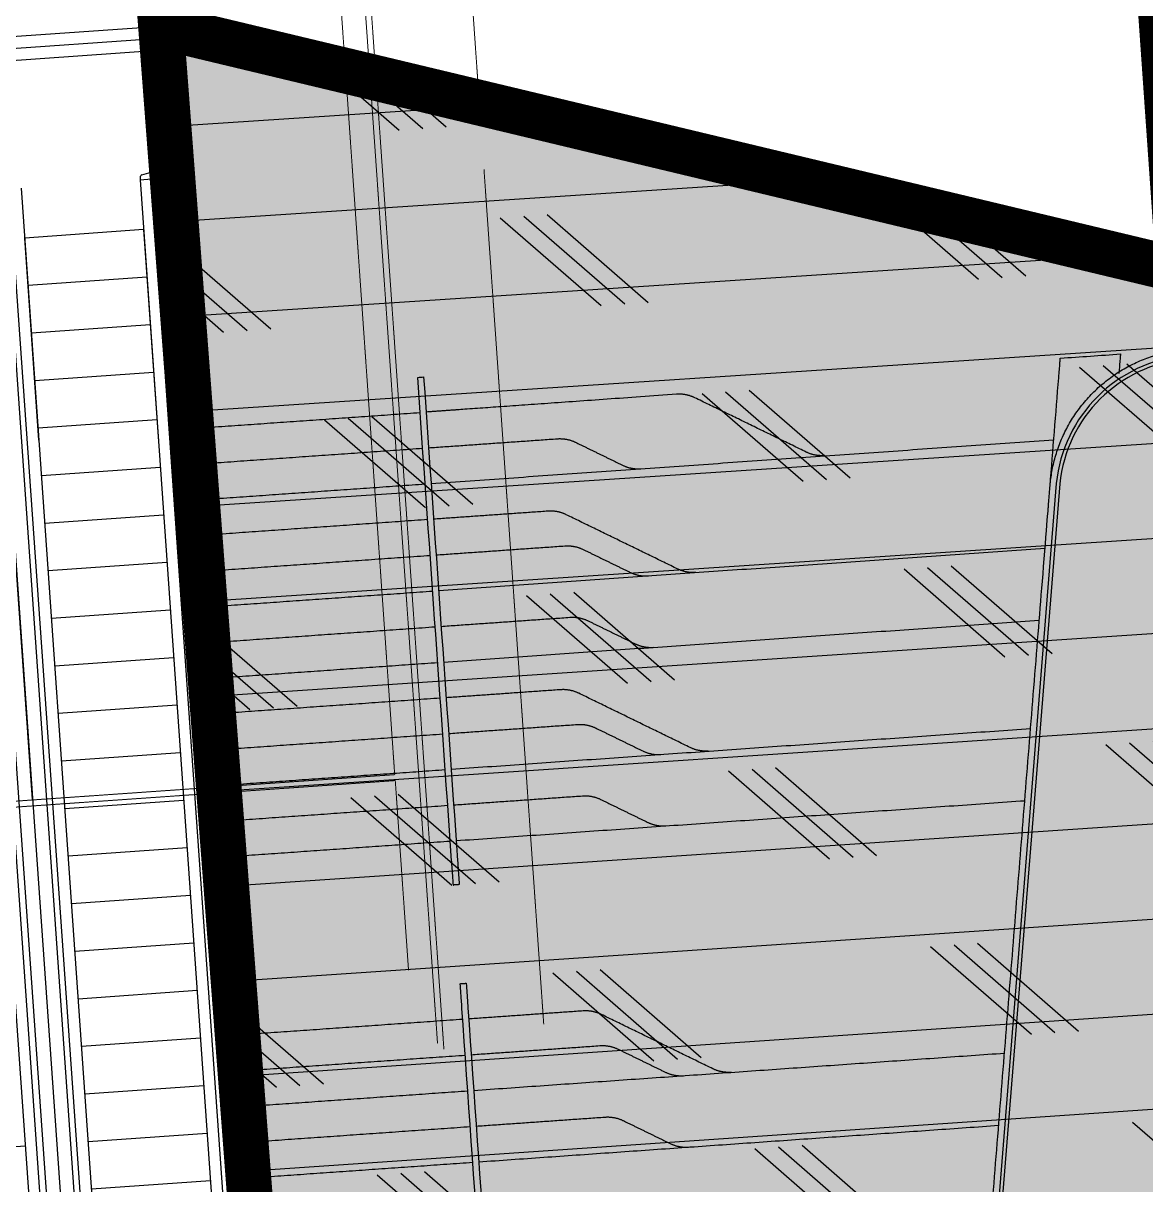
# Model space of a CAD drawing. Header units: millimetres. Extents: x 306 to 836129804, y -168137 to 818603917.
# Drawn here: x 834551610 to 834561028, y 818140931 to 818150676 of the extents above; entities that cross this region are included whole.
import ezdxf

# ---------------------------------------------------------------- set-up
doc = ezdxf.new("R2010")
doc.units = ezdxf.units.MM
doc.header["$LTSCALE"] = 3
for name, pattern in [('ACAD_ISO03W100', [30, 12, -18]), ('DASHED2', [0.375, 0.25, -0.125]), ('DIVIDE', [1.25, 0.5, -0.25, 0, -0.25, 0, -0.25])]:
    doc.linetypes.add(name, pattern=pattern)
for name, color, linetype in [('3A35X-MAGP-P-LD-00-0$0$A-GLASS', 251, 'Continuous'), ('3A35X-MAGP-P-LD-00-0$0$LWK-GA_HANDRAIL', 251, 'Continuous'), ('_ANCILIARY', 40, 'Continuous'), ('_ANCILIARY HATCH', 1, 'Continuous'), ('_DEV LINE', 96, 'DIVIDE')]:
    doc.layers.add(name, color=color, linetype=linetype)
for name, color, linetype, lineweight in [('A-FLOR', 251, 'Continuous', 13), ('A-FLOR-HRAL', 251, 'Continuous', 13), ('A-MASS', 251, 'Continuous', 13), ('ADS280__', 251, 'Continuous', 13), ('ADS280_BSteel', 251, 'Continuous', 13), ('Eva-New', 1, 'ACAD_ISO03W100', 18)]:
    doc.layers.add(name, color=color, linetype=linetype, lineweight=lineweight)

# ---------------------------------------------------------------- blocks, each defined once
blk = doc.blocks.new('A')
at = {"layer": 'A-FLOR', "linetype": 'DASHED2', "ltscale": 5}
blk.add_line((834551685.2751483, 818144159.2396728), (834551229.8367044, 818150674.4287941), dxfattribs=at)
at = {"layer": 'A-FLOR-HRAL', "linetype": 'DASHED2', "ltscale": 5}
for p, q in [((834553013.5415897, 818171761.906924), (834555085.8838134, 818142116.4044524)), ((834553063.4198711, 818171765.3936205), (834555139.2487912, 818142070.0128676))]:
    blk.add_line(p, q, dxfattribs=at)
at = {"layer": 'ADS280__', "linetype": 'DASHED2', "ltscale": 5}
for p, q in [((834552812.3504276, 818171755.0134816), (834554726.5467825, 818144371.8370347)), ((834554726.5467825, 818144371.8370347), (834548642.6999875, 818143946.551189)), ((834548646.186684, 818143896.6729075), (834554731.3370055, 818144322.0498753)), ((834554731.3370055, 818144322.0498753), (834554842.6323564, 818142729.9351354))]:
    blk.add_line(p, q, dxfattribs=at)
at = {"layer": 'ADS280_BSteel', "linetype": 'DASHED2', "ltscale": 5}
for p, q in [((834555437.7356917, 818149991.0399492), (834553910.435755, 818171839.5423489)), ((834555976.843794, 818142278.9302411), (834555475.7460961, 818149447.2892468))]:
    blk.add_line(p, q, dxfattribs=at)
blk = doc.blocks.new('escalator_new')
at = {"layer": '3A35X-MAGP-P-LD-00-0$0$A-GLASS', "ltscale": 0.5}
h = blk.add_hatch(dxfattribs=at)
h.set_pattern_fill('ANSI31', color=256, scale=500, angle=-90.00000000000001)
h.set_pattern_definition([(315, (102989.4328432104, 47003.94558708592), (44.19417382415923, 44.19417382415921), [])])
h.paths.add_polyline_path([(110039.9912348916, 41503.54516736494), (110039.9912348916, 41703.54516736494), (109959.9912353814, 41703.54516736494), (109959.9912348916, 41503.54516736494)])
h.paths.add_polyline_path([(110021.051336722, 41068.65066975311), (110039.9912338264, 41068.65066975311), (110039.9912348916, 41503.54516736494), (109959.9912348916, 41503.54516736494), (109959.9912338264, 41068.65066975311), (109969.7869175491, 41068.65066975311), (109985.0221846059, 41090.67523148034), (110004.5038883321, 41048.30523134659)])
for p, q in [((109959.9912353814, 41703.54516736494), (108429.9912353814, 41703.54516736494)), ((109959.9912353814, 41703.54516736494), (109959.9912009293, 27636.8253402986)), ((109859.9912353814, 41603.54516736494), (108529.9912353814, 41603.54516736494)), ((109959.9912353814, 41503.54516736494), (108429.9912353814, 41503.54516736494)), ((110039.9912348916, 41503.54516736494), (109959.9912353814, 41503.54516736494)), ((110039.9912238702, 37003.54516736494), (110039.9912348916, 41503.54516736494)), ((109969.7869175491, 41068.65066975311), (109877.504908463, 41068.65066975311)), ((109985.0221846059, 41090.67523148034), (109969.7869175491, 41068.65066975311)), ((110004.5038883321, 41048.30523134658), (109985.0221846059, 41090.67523148034)), ((110021.051336722, 41068.65066975311), (110004.5038883321, 41048.30523134658)), ((110113.333345808, 41068.65066975311), (110021.051336722, 41068.65066975311)), ((108262.4912353814, 28916.82534404586), (108262.4912353814, 40923.54517111221)), ((108313.4912353814, 40923.54517111221), (108313.4912353814, 28916.82534404587)), ((108546.4912315607, 40923.54517054155), (108546.4911727472, 28916.82534347521)), ((108597.4911727472, 28916.82534322539), (108597.4912315607, 40923.54517029173)), ((109792.4912353814, 28916.8253402986), (109792.4912353814, 40923.54516736494)), ((109843.4912353814, 40923.54516736494), (109792.4912353814, 40923.54516736494)), ((109843.4912353814, 40923.54516736494), (109843.4912353814, 28916.8253402986)), ((109697.5406354726, 40455.59158650862), (109694.9912353814, 40433.54516736494)), ((109713.3443294824, 40472.87690106856), (109792.4912452176, 40489.3018744762)), ((109941.6381412804, 40472.87690106856), (109843.4912229682, 40493.24485234432)), ((109957.4418352902, 40455.59158650862), (109959.9912353814, 40433.54516736494)), ((108164.9912353814, 40433.54517111221), (108164.9912353814, 29406.82534404586)), ((108429.9912291605, 40433.54517111221), (108429.9911751474, 29406.82534404587)), ((108429.9912353814, 40433.54517111221), (108429.9912353814, 29406.82534404586)), ((108694.9912291605, 40433.54516981414), (108694.9911751474, 29406.82534274779)), ((109694.9912353814, 40433.54516736494), (109694.9912353814, 29406.8253402986)), ((109694.9912353814, 40433.54516736494), (109792.4912353814, 40433.54516736494)), ((109959.9912353814, 40433.54516736494), (109843.4912353814, 40433.54516736494)), ((109959.9912353814, 40433.54516736494), (109959.9912353814, 29406.8253402986)), ((108694.9912353814, 38313.54516736494), (108694.9912353814, 40013.54516736494)), ((109694.9912353814, 40013.54516736494), (108694.9912353814, 40013.54516736494)), ((109694.9912353814, 40013.54516736494), (109694.9912353814, 38113.54516736494)), ((109694.9912353814, 39613.54516736494), (108694.9912353814, 39613.54516736494)), ((109694.9912353814, 39213.54516736494), (108694.9912353814, 39213.54516736494)), ((109694.9912353814, 38813.54516736494), (108694.9912353814, 38813.54516736494)), ((109694.9912353814, 38413.54516736494), (108694.9912353814, 38413.54516736494)), ((109694.9912353814, 38013.54516736494), (108694.9912353814, 38013.54516736494)), ((109694.9912173064, 37613.54516736494), (108694.9912173064, 37613.54516736494)), ((109694.991215347, 37213.54516736494), (108694.991215347, 37213.54516736494)), ((110039.9912238702, 37003.54516736494), (109959.9912353814, 37003.54516736494)), ((109694.991215347, 36813.54516736494), (108694.991215347, 36813.54516736494)), ((109694.991215347, 36413.54516736494), (108694.991215347, 36413.54516736494)), ((109694.991215347, 36013.54516736494), (108694.991215347, 36013.54516736494)), ((109694.991215347, 35613.54516736494), (108694.991215347, 35613.54516736494)), ((109694.991197272, 35213.54516736494), (108694.991197272, 35213.54516736494)), ((109694.9912353814, 34813.54516736494), (108694.9912353814, 34813.54516736494)), ((109694.9912353814, 34413.54516736494), (108694.9912353814, 34413.54516736494)), ((109694.9912353814, 34013.54516736494), (108694.9912353814, 34013.54516736494)), ((109694.9912353814, 33613.54516736494), (108694.9912353814, 33613.54516736494)), ((109694.9912353814, 33213.54516736494), (108694.9912353814, 33213.54516736494)), ((109694.9912173064, 32813.54516736494), (108694.9912173064, 32813.54516736494)), ((108164.9912490969, 32413.54516736494), (107164.9912490969, 32413.54516736494)), ((109694.9912490969, 32413.54516736494), (108694.9912490969, 32413.54516736494)), ((109694.9912490969, 32013.54516736494), (108694.9912490969, 32013.54516736494))]:
    blk.add_line(p, q, dxfattribs=at)
for centre, radius, start, end in [((109717.4082409203, 40453.29424230086), 19.9999885559082, 101.723956417194, 173.4040323603609), ((109937.5742298425, 40453.29424230086), 19.99989700317383, 6.595977657826809, 78.27605360103172)]:
    blk.add_arc(centre, radius, start, end, dxfattribs=at)
blk = doc.blocks.new('QA')
at = {"layer": '3A35X-MAGP-P-LD-00-0$0$A-GLASS', "ltscale": 0.5}
for points in [[(23174.3052560091, -3053.327570676804), (23089.43248426914, -3053.264688968658, 0.3580451658036957), (21937.02547907829, -4049.505942225456), (20809.71057832241, -11492.07417690754, -0.3708361170407005), (19277.1909621954, -12809.94570815563), (16705.07534742355, -12809.94570803642)], [(23174.30525624752, -3083.327578663826), (23089.80180931091, -3083.264970898628, 0.3578801862417719), (21966.6419852972, -4054.296924233437), (20839.37224841118, -11496.56698644161, -0.3708361170406999), (19277.19111013412, -12839.94570827484), (16705.07534742355, -12839.94570791721)]]:
    blk.add_lwpolyline(points, format="xyb", dxfattribs=at)
for points, knots in [([(14855.07534456253, -6851.267236471176), (14855.07534456253, -5496.111406445503), (14855.07534480095, -4140.955576300621), (14855.07534480095, -2785.799746394157), (14871.7420116663, -2785.799746274948), (14888.4086779356, -2785.799746155739), (14905.07534456253, -2785.799746155739), (14905.07534480095, -4140.955576300621), (14905.07534480095, -5496.111406564713), (14905.07534468174, -6851.267236471176)], [0, 0, 0, 0, 4574.764335667918, 4574.764335667918, 4574.764335667918, 4575.764335667918, 4575.764335667918, 4575.764335667918, 9150.52867133581, 9150.52867133581, 9150.52867133581, 9150.52867133581]), ([(16655.07534480095, -6851.267236471176), (16655.07534480095, -5496.111406445503), (16655.07534480095, -4140.955576300621), (16655.07534456253, -2785.799746155739), (16671.74201118946, -2785.799746394157), (16688.40867817402, -2785.799746155739), (16705.07534480095, -2785.799746155739), (16705.07534480095, -4140.955576300621), (16705.07534480095, -5496.111406326294), (16705.07534480095, -6851.267236471176)], [0, 0, 0, 0, 4574.764335667888, 4574.764335667888, 4574.764335667888, 4575.764335667888, 4575.764335667888, 4575.764335667888, 9150.528671335818, 9150.528671335818, 9150.528671335818, 9150.528671335818]), ([(14855.07534468174, -6897.121472477913), (14855.07534456253, -6893.165905356407), (14855.07534480095, -6889.210443615913), (14855.07534480095, -6885.282786488533), (14855.07534456253, -6881.327079534531), (14855.07534468174, -6877.399575591087), (14855.07534480095, -6873.528303384781), (14855.07534468174, -6869.657030701637), (14855.07534468174, -6865.84198975563), (14855.07534480095, -6862.110381364822), (14855.07534480095, -6858.405233860016), (14855.07534480095, -6854.782339692116), (14855.07534456253, -6851.267236471176)], [0, 0, 0, 0, 11.87348167176118, 11.87348167176118, 11.87348167176118, 23.83179552505381, 23.83179552505381, 23.83179552505381, 35.79013299409944, 35.79013299409944, 35.79013299409944, 47.66357382779874, 47.66357382779874, 47.66357382779874, 47.66357382779874]), ([(14905.07534468174, -6851.267236471176), (14905.07534456253, -6854.782339692116), (14905.07534480095, -6858.405233502388), (14905.07534480095, -6862.110381245613), (14905.07534480095, -6865.841989994049), (14905.07534468174, -6869.657030701637), (14905.07534492016, -6873.52830350399), (14905.07534456253, -6877.399575710297), (14905.07534480095, -6881.327079534531), (14905.07534480095, -6885.282786607742), (14905.07534492016, -6889.210443496704), (14905.07534480095, -6893.165905475616), (14905.07534480095, -6897.121472716331)], [0, 0, 0, 0, 11.87344083346041, 11.87344083346041, 11.87344083346041, 23.83177830295303, 23.83177830295303, 23.83177830295303, 35.79009215617272, 35.79009215617272, 35.79009215617272, 47.66357382802254, 47.66357382802254, 47.66357382802254, 47.66357382802254]), ([(16655.07534480095, -6897.121472477913), (16655.07534480095, -6893.165905475616), (16655.07534492016, -6889.210443735123), (16655.07534480095, -6885.282786488533), (16655.07534480095, -6881.327079534531), (16655.07534468174, -6877.399575591087), (16655.07534480095, -6873.528303384781), (16655.07534468174, -6869.657030820847), (16655.07534480095, -6865.84198975563), (16655.07534468174, -6862.110381364822), (16655.07534468174, -6858.405233740807), (16655.07534492016, -6854.782339692116), (16655.07534480095, -6851.267236471176)], [0, 0, 0, 0, 11.87348167163238, 11.87348167163238, 11.87348167163238, 23.83179552502516, 23.83179552502516, 23.83179552502516, 35.79013299421553, 35.79013299421553, 35.79013299421553, 47.66357382791514, 47.66357382791514, 47.66357382791514, 47.66357382791514]), ([(16705.07534480095, -6851.267236471176), (16705.07534480095, -6854.782339692116), (16705.07534480095, -6858.405233502388), (16705.07534456253, -6862.110381245613), (16705.07534480095, -6865.841989994049), (16705.07534480095, -6869.657030701637), (16705.07534480095, -6873.52830350399), (16705.07534480095, -6877.399575710297), (16705.07534456253, -6881.327079534531), (16705.07534492016, -6885.282786607742), (16705.07534480095, -6889.210443496704), (16705.07534456253, -6893.165905475616), (16705.07534480095, -6897.121472716331)], [0, 0, 0, 0, 11.87344083343626, 11.87344083343626, 11.87344083343626, 23.83177830282586, 23.83177830282586, 23.83177830282586, 35.79009215592657, 35.79009215592657, 35.79009215592657, 47.6635738279085, 47.6635738279085, 47.6635738279085, 47.6635738279085]), ([(14855.07534468174, -8092.404342770576), (14855.07534492016, -8088.901098847389), (14855.07534480095, -8085.291594862938), (14855.07534456253, -8081.600918531418), (14855.07534492016, -8077.88412463665), (14855.07534480095, -8074.085005640984), (14855.07534480095, -8070.230381011963), (14855.07534480095, -8066.375756144524), (14855.07534480095, -8062.46562564373), (14855.07534480095, -8058.527724266052), (14855.07534492016, -8054.617493748665), (14855.07534456253, -8050.679880857468), (14855.07534480095, -8046.742144703865)], [0, 0, 0, 0, 11.81993191527899, 11.81993191527899, 11.81993191527899, 23.72357972356384, 23.72357972356384, 23.72357972356384, 35.62731042896207, 35.62731042896207, 35.62731042896207, 47.44721709936928, 47.44721709936928, 47.44721709936928, 47.44721709936928]), ([(14905.07534480095, -8046.742144942284), (14905.07534480095, -8050.679880976677), (14905.07534456253, -8054.617493629456), (14905.07534492016, -8058.527724146843), (14905.07534492016, -8062.465625762939), (14905.07534468174, -8066.375756263733), (14905.07534468174, -8070.230381131172), (14905.07534468174, -8074.085005760193), (14905.07534480095, -8077.884124875069), (14905.07534480095, -8081.600918650627), (14905.07534492016, -8085.291594862938), (14905.07534468174, -8088.901098608971), (14905.07534480095, -8092.404342889786)], [0, 0, 0, 0, 11.81990667044327, 11.81990667044327, 11.81990667044327, 23.72363737560956, 23.72363737560956, 23.72363737560956, 35.62728518372566, 35.62728518372566, 35.62728518372566, 47.44721709929382, 47.44721709929382, 47.44721709929382, 47.44721709929382]), ([(16655.07534480095, -8092.404342770576), (16655.07534480095, -8088.901098608971), (16655.07534480095, -8085.291594862938), (16655.07534480095, -8081.600918531418), (16655.07534480095, -8077.884124755859), (16655.07534468174, -8074.085005640984), (16655.07534468174, -8070.230381011963), (16655.07534456253, -8066.375756144524), (16655.07534480095, -8062.46562564373), (16655.07534503937, -8058.527724266052), (16655.07534480095, -8054.617493867874), (16655.07534480095, -8050.679880857468), (16655.07534480095, -8046.742144703865)], [0, 0, 0, 0, 11.81993191560352, 11.81993191560352, 11.81993191560352, 23.72357972367968, 23.72357972367968, 23.72357972367968, 35.62731042888954, 35.62731042888954, 35.62731042888954, 47.4472170993391, 47.4472170993391, 47.4472170993391, 47.4472170993391]), ([(16705.07534503937, -8046.742144942284), (16705.07534480095, -8050.679880976677), (16705.07534456253, -8054.617493391037), (16705.07534480095, -8058.527724146843), (16705.07534480095, -8062.465625762939), (16705.07534480095, -8066.375756263733), (16705.07534480095, -8070.230381131172), (16705.07534480095, -8074.085005760193), (16705.07534480095, -8077.884124875069), (16705.07534456253, -8081.600918650627), (16705.07534480095, -8085.291594862938), (16705.07534456253, -8088.90109872818), (16705.07534480095, -8092.404342889786)], [0, 0, 0, 0, 11.81990667037219, 11.81990667037219, 11.81990667037219, 23.72363737574354, 23.72363737574354, 23.72363737574354, 35.62728518412643, 35.62728518412643, 35.62728518412643, 47.44721709932078, 47.44721709932078, 47.44721709932078, 47.44721709932078])]:
    blk.add_open_spline(points, degree=3, knots=knots, dxfattribs=at)
for points, degree in [([(14729.97534453869, -3080.962789177895), (14792.52543544769, -3080.962789416313), (14855.07552623749, -3080.962789416313)], 2), ([(14905.07534480095, -3080.962789177895), (15780.0755815506, -3080.962789177895), (16655.07581830025, -3080.962789416313)], 2), ([(18812.6096932888, -3079.099050045013, 2.7669763445759e-07), (17186.39626908302, -3080.962789416313), (16705.07534480095, -3080.962789177895)], 2), ([(19863.80652952194, -3639.59766471386, 2.766976344714678e-07), (19413.20811128616, -3379.444546937943, 2.766976344714678e-07), (18962.60969316959, -3119.291428923607, 2.766976344714678e-07)], 2), ([(14730.07534468174, -3381.308286309242), (14792.57534480095, -3381.308286190033), (14855.07534480095, -3381.308286309242)], 2), ([(14905.07562875748, -3381.308286309242), (15780.07551169395, -3381.308286309242), (16655.07539451122, -3381.308286309242)], 2), ([(16705.0757727623, -3381.308286309242), (17246.5033134222, -3381.308286309242), (17787.93085384369, -3381.308286070824)], 2), ([(17937.9308539629, -3421.500665426254), (18128.42244195938, -3531.481034755707), (18318.91402995586, -3641.461404323578)], 2), ([(14730.07534503937, -3681.653783202171), (14792.57557892799, -3681.653782963753), (14855.07581305504, -3681.653782963753)], 2), ([(14905.07534480095, -3681.653783202171), (15780.07537031174, -3681.653783202171), (16655.07539582253, -3681.65378344059)], 2), ([(16705.07534456253, -3681.653783202171), (19323.49690508842, -3681.653783202171), (21941.9184653759, -3681.653783202171)], 2), ([(14855.07581436634, -3981.9992800951), (14792.57557952404, -3981.999279856682), (14730.07534480095, -3981.9992800951)], 2), ([(16655.07539689541, -3981.9992800951), (15780.07551395893, -3981.9992800951), (14905.07563126087, -3981.9992800951)], 2), ([(17667.71719372272, -3981.9992800951), (17186.39626908302, -3981.9992800951), (16705.07534480095, -3981.999279975891)], 2), ([(18718.91402995586, -4542.497895002365), (18268.31561172009, -4282.344776988029), (17817.71719372272, -4022.191658854485)], 2), ([(14730.07534468174, -4282.34477686882), (14792.57534480095, -4282.34477686882), (14855.07534480095, -4282.344776988029)], 2), ([(14905.07563245296, -4282.344777107239), (15780.07551538944, -4282.344776988029), (16655.07539844513, -4282.344776749611)], 2), ([(16705.07577645779, -4282.344776988029), (17246.50331521034, -4282.34477686882), (17787.93085384369, -4282.34477686882)], 2), ([(17937.93085384369, -4322.537155508995), (18128.42244195938, -4432.517525434494), (18318.91402995586, -4542.497895002365)], 2), ([(14730.07534480095, -4582.690273880959), (14792.57543838024, -4582.690273761749), (14855.07553243637, -4582.690274000168)], 2), ([(14905.0753493309, -4582.690273761749), (15780.07558679581, -4582.690273880959), (16655.07582437992, -4582.690273761749)], 2), ([(16705.07534468174, -4582.69027364254), (19255.27227413654, -4582.69027364254), (21805.46920323372, -4582.690273761749)], 2), ([(14730.07534480095, -4883.035770893097), (14792.57543933392, -4883.035770654678), (14855.07553362846, -4883.035770773888)], 2), ([(14905.07535040379, -4883.035770535469), (15780.07558822632, -4883.035770654678), (16655.07582569122, -4883.035770535469)], 2), ([(16705.07564282417, -4883.035770773888), (17246.50324833393, -4883.035770654678), (17787.93085408211, -4883.035770773888)], 2), ([(17937.93085408211, -4923.228149533272), (18128.42244184017, -5033.208519101143), (18318.91402995586, -5143.188888549805)], 2), ([(14730.07534468174, -5183.381267547607), (14792.57543981075, -5183.381267547607), (14855.07553493977, -5183.381267547607)], 2), ([(14905.07535171509, -5183.381267547607), (15780.07534837723, -5183.381267666817), (16655.07534480095, -5183.381267547607)], 2), ([(16705.07564401627, -5183.381267547607), (19209.78933632374, -5183.381267547607), (21714.503028512, -5183.381267547607)], 2), ([(14855.07582056522, -5483.726764559746), (14792.57558250427, -5483.726764321327), (14730.07534480095, -5483.726764559746)], 2), ([(16655.07540333271, -5483.726764440536), (15780.07552039623, -5483.726764321327), (14905.07563745975, -5483.726764559746)], 2), ([(17667.71719360352, -5483.726764202118), (17186.39626920223, -5483.726764440536), (16705.07534480095, -5483.726764321327)], 2), ([(18718.91402995586, -6044.225379347801), (18268.31561160088, -5784.072261333466), (17817.71719348431, -5523.919143557549)], 2), ([(14730.07534480095, -5784.072261571884), (14792.57534468174, -5784.072261333466), (14855.07534480095, -5784.072261214256)], 2), ([(14905.07535433769, -5784.072261214256), (15780.07559192181, -5784.072261333466), (16655.07582938671, -5784.072261452675)], 2), ([(16705.07534480095, -5784.072261333466), (17246.50309920311, -5784.072261571884), (17787.93085408211, -5784.072261452675)], 2), ([(17937.93085408211, -5824.264640212059), (18128.42244184017, -5934.24500977993), (18318.91402995586, -6044.225379228592)], 2), ([(14730.07534480095, -6084.417758226395), (14792.5754417181, -6084.417758226395), (14855.07553863525, -6084.417758226395)], 2), ([(14905.07535541058, -6084.417758226395), (15780.07559299469, -6084.417758107185), (16655.07583105564, -6084.417758226395)], 2), ([(16705.07534456253, -6084.417758226395), (19141.56455552578, -6084.417758226395), (21578.05376636982, -6084.417757987976)], 2), ([(14730.07534480095, -6384.763255238533), (14792.57544243336, -6384.763255119324), (14855.07553970814, -6384.763255119324)], 2), ([(14905.07535707951, -6384.763254880905), (15780.07559454441, -6384.763255119324), (16655.07583212852, -6384.763255119324)], 2), ([(16705.07564878464, -6384.763255119324), (17246.50325143337, -6384.763255119324), (17787.93085408211, -6384.763255119324)], 2), ([(17937.93085408211, -6424.955633878708), (18128.42244207859, -6534.936003565788), (18318.91402995586, -6644.916372895241)], 2), ([(14730.07534480095, -6685.108752131462), (14792.57544279099, -6685.108752012253), (14855.07554113865, -6685.108752012253)], 2), ([(14905.07535815239, -6685.108752012253), (15780.07535135746, -6685.108752012253), (16655.07534456253, -6685.108751893044)], 2), ([(16705.075502038, -6685.108751893044), (19096.08154666424, -6685.108752012253), (21487.0875916481, -6685.108751773834)], 2), ([(14855.07534480095, -8046.742144703865), (14855.07534456253, -7663.534056067467), (14855.07534480095, -7280.326575160027), (14855.07534468174, -6897.121472477913)], 3), ([(14905.07534480095, -6897.121472716331), (14905.07534480095, -7280.326575160027), (14905.07534480095, -7663.534056186676), (14905.07534480095, -8046.742144942284)], 3), ([(16655.07534480095, -7055.108751773834), (16655.07534480095, -7002.446325421333), (16655.07534480095, -6949.783899068832), (16655.07534480095, -6897.121472477913)], 3), ([(16705.07534480095, -6897.121472716331), (16705.07534480095, -6949.783898949623), (16705.07534492016, -7002.446325421333), (16705.07534492016, -7055.108751535416)], 3), ([(16655.07534480095, -8046.742144703865), (16655.07534480095, -7992.749181628227), (16655.07534480095, -7938.75621843338), (16655.07534480095, -7884.763255119324)], 3), ([(16705.07534468174, -7884.763255357742), (16705.07534480095, -7938.756218194962), (16705.07534480095, -7992.749181628227), (16705.07534503937, -8046.742144942284)], 3), ([(14855.07568514347, -8185.108752250671), (14792.57551491261, -8185.108752012253), (14730.07534480095, -8185.108752012253)], 2), ([(14855.07534480095, -12557.20651352406), (14855.07534480095, -11068.9391232729), (14855.07534480095, -9580.671732902527), (14855.07534468174, -8092.404342770576)], 3), ([(14905.07534480095, -8092.404342889786), (14905.07534480095, -9580.671733140945), (14905.07534480095, -11068.9391232729), (14905.07534480095, -12557.20651340485)], 3), ([(16655.07582890987, -8185.108752012253), (15780.07566547394, -8185.108752012253), (14905.07550191879, -8185.108752012253)], 2), ([(16655.07534480095, -12557.20651352406), (16655.07534480095, -11068.9391232729), (16655.07534480095, -9580.671732902527), (16655.07534480095, -8092.404342770576)], 3), ([(16705.07534480095, -8092.404342889786), (16705.07534492016, -9580.671733140945), (16705.07534492016, -11068.9391232729), (16705.07534468174, -12557.20651352406)], 3), ([(17667.71719360352, -8185.108752012253), (17186.39641976357, -8185.108752012253), (16705.0756456852, -8185.108752012253)], 2), ([(18718.91402995586, -8745.607367038727), (18268.31561183929, -8485.454249024391), (17817.71719360352, -8225.301130652428)], 2), ([(14730.07534480095, -8485.454248666763), (14792.57534468174, -8485.454248905182), (14855.07534480095, -8485.454248905182)], 2), ([(14905.07550323009, -8485.454248905182), (15780.07542383671, -8485.454248666763), (16655.07534480095, -8485.454248905182)], 2), ([(16705.07564723492, -8485.454248905182), (17246.50325059891, -8485.454248666763), (17787.93085384369, -8485.454248905182)], 2), ([(17937.93085384369, -8525.646627664566), (18128.42244184017, -8635.626997351646), (18318.91402995586, -8745.607366919518)], 2), ([(14730.07534480095, -8785.799745798111), (14792.57534480095, -8785.79974591732), (14855.07534456253, -8785.799745678902)], 2), ([(14905.0755045414, -8785.799745798111), (15780.07542467117, -8785.799745559692), (16655.07534480095, -8785.799745798111)], 2), ([(16705.07564842701, -8785.799745678902), (18937.02161574364, -8785.799745798111), (21168.96758317947, -8785.79974591732)], 2), ([(14730.07534480095, -9086.14524257183), (14792.57534480095, -9086.14524269104), (14855.07534492016, -9086.14524257183)], 2), ([(14905.07551968098, -9086.14524257183), (15780.07543241978, -9086.145242452621), (16655.07534456253, -9086.14524257183)], 2), ([(16705.07566356659, -9086.14524257183), (17246.50325858593, -9086.145242452621), (17787.93085408211, -9086.14524269104)], 2), ([(17937.93085408211, -9126.337621569633), (18128.42244207859, -9236.317991018295), (18318.91402971745, -9346.298360586166)], 2), ([(14730.07534480095, -9386.49073946476), (14792.575517416, -9386.49073946476), (14855.07569003105, -9386.49073934555)], 2), ([(14905.07534480095, -9386.490739703178), (15780.0755892992, -9386.49073958397), (16655.07583403587, -9386.490739703178)], 2), ([(16705.07534480095, -9386.490739703178), (18891.53837668896, -9386.490739703178), (21078.00140810013, -9386.49073946476)], 2)]:
    blk.add_open_spline(points, degree=degree, dxfattribs=at)
for points, weights in [([(18962.60969316959, -3119.291428923607, 2.766976344714678e-07), (18892.99445104599, -3079.099050045013, 2.766976344714678e-07), (18812.6096932888, -3079.099050045013, 2.7669763445759e-07)], [0.9999999999999999, 0.9659258262853384, 0.9999999999999999]), ([(17787.93085384369, -3381.308286070824), (17868.31561172009, -3381.308286190033), (17937.9308539629, -3421.500665426254)], [1, 0.965925826288958, 1]), ([(18318.91402995586, -3641.461404323578), (18388.52927219868, -3681.653783321381), (18468.91402995586, -3681.653783202171)], [1, 0.9659258262909824, 1]), ([(20013.80652952194, -3679.790043830872, 2.766976344853456e-07), (19933.42177164555, -3679.790043950081, 2.766976344714678e-07), (19863.80652952194, -3639.59766471386, 2.766976344714678e-07)], [0.9999999999999999, 0.9659258262819549, 0.9999999999999999]), ([(17817.71719372272, -4022.191658854485), (17748.10195124149, -3981.9992800951), (17667.71719372272, -3981.9992800951)], [0.9999999999999999, 0.9659258262853384, 0.9999999999999999]), ([(17787.93085384369, -4282.34477686882), (17868.31561172009, -4282.34477686882), (17937.93085384369, -4322.537155508995)], [1, 0.965925826288958, 1]), ([(18318.91402995586, -4542.497895002365), (18388.52927219868, -4582.690274000168), (18468.91402995586, -4582.690273761749)], [1, 0.9659258262909824, 1]), ([(18868.91402995586, -4582.690273880959), (18788.52927219868, -4582.69027364254), (18718.91402995586, -4542.497895002365)], [0.9999999999999999, 0.9659258262819549, 0.9999999999999999]), ([(17787.93085408211, -4883.035770773888), (17868.31561160088, -4883.035770654678), (17937.93085408211, -4923.228149533272)], [1, 0.965925826288958, 1]), ([(18318.91402995586, -5143.188888549805), (18388.5292724371, -5183.381267666817), (18468.91402995586, -5183.381267547607)], [1, 0.9659258262909824, 1]), ([(17817.71719348431, -5523.919143557549), (17748.1019513607, -5483.726764440536), (17667.71719360352, -5483.726764202118)], [0.9999999999999999, 0.9659258262853384, 0.9999999999999999]), ([(17787.93085408211, -5784.072261452675), (17868.31561160088, -5784.072261333466), (17937.93085408211, -5824.264640212059)], [1, 0.965925826288958, 1]), ([(18318.91402995586, -6044.225379228592), (18388.5292724371, -6084.417758464813), (18468.91402995586, -6084.417758226395)], [1, 0.9659258262909824, 1]), ([(18868.91402995586, -6084.417758226395), (18788.5292724371, -6084.417758107185), (18718.91402995586, -6044.225379347801)], [0.9999999999999999, 0.9659258262819549, 0.9999999999999999]), ([(17787.93085408211, -6384.763255119324), (17868.31561183929, -6384.763254880905), (17937.93085408211, -6424.955633878708)], [1, 0.965925826288958, 1]), ([(18318.91402995586, -6644.916372895241), (18388.52927219868, -6685.108752012253), (18468.91402995586, -6685.108752012253)], [1, 0.9659258262909824, 1]), ([(17817.71719360352, -8225.301130652428), (17748.10195112228, -8185.108752012253), (17667.71719360352, -8185.108752012253)], [0.9999999999999999, 0.9659258262853384, 0.9999999999999999]), ([(17787.93085384369, -8485.454248905182), (17868.31561183929, -8485.454248785973), (17937.93085384369, -8525.646627664566)], [1, 0.965925826288958, 1]), ([(18318.91402995586, -8745.607366919518), (18388.52927219868, -8785.799745678902), (18468.91402995586, -8785.799745678902)], [1, 0.9659258262909824, 1]), ([(18868.91402995586, -8785.799745798111), (18788.52927219868, -8785.799745798111), (18718.91402995586, -8745.607367038727)], [0.9999999999999999, 0.9659258262819549, 0.9999999999999999]), ([(17787.93085408211, -9086.14524269104), (17868.31561160088, -9086.14524269104), (17937.93085408211, -9126.337621569633)], [1, 0.965925826288958, 1]), ([(18318.91402971745, -9346.298360586166), (18388.52927219868, -9386.49073958397), (18468.91402971745, -9386.49073934555)], [1, 0.9659258262909824, 1])]:
    blk.add_rational_spline(points, weights, degree=2, dxfattribs=at)
for points, knots in [([(16705.07534492016, -7055.108751535416), (16705.07534468174, -7055.108751654625), (16680.07534480095, -7055.108751773834), (16655.07534480095, -7055.108751773834), (16655.07534480095, -7055.108751773834)], [39.26990816987242, 39.26990816987242, 39.26990816987242, 78.53981633974483, 78.53981633974483, 117.8097245096172, 117.8097245096172, 117.8097245096172]), ([(16655.07534480095, -7884.763255119324), (16655.07534492016, -7884.763255119324), (16680.07534480095, -7884.763255119324), (16705.07534468174, -7884.763255357742), (16705.07534468174, -7884.763255357742)], [-157.0796326794897, -157.0796326794897, -157.0796326794897, -117.8097245096172, -117.8097245096172, -78.53981633974483, -78.53981633974483, -78.53981633974483])]:
    blk.add_rational_spline(points, [1, 0.7071067811865476, 1, 0.7071067811865476, 1], degree=2, knots=knots, dxfattribs=at)
at = {"layer": '3A35X-MAGP-P-LD-00-0$0$LWK-GA_HANDRAIL', "lineweight": 30, "ltscale": 0.5}
blk.add_rational_spline([(20760.28162527084, -11484.53886139393), (21322.01912927628, -7775.130828857422), (21883.75663280487, -4065.722796320915), (22044.70860779285, -3002.883757591247), (23119.66551887989, -3002.883757352829), (23146.98538756371, -3002.883757472038), (23174.30525612831, -3002.883757352829)], [1, 1, 1, 0.7581981168754619, 1, 1, 1], degree=2, knots=[0, 0, 0, 7503.401088794692, 7503.401088794692, 9279.029067885283, 9279.029067885283, 9333.668810263021, 9333.668810263021, 9333.668810263021], dxfattribs=at)
at = {"layer": '3A35X-MAGP-P-LD-00-0$0$LWK-GA_HANDRAIL', "ltscale": 0.5}
blk.add_open_spline([(21883.75663280487, -4065.722796320915), (21929.18024730682, -3765.770024895668), (21974.6038621664, -3465.817253470421), (22020.02747690678, -3165.864481568336), (22023.70506083965, -3141.579723954201), (22027.11321520805, -3119.074129581451), (22031.67348718643, -3088.960582852364), (22033.09566104412, -3079.569322109222), (22035.72550749779, -3062.203251481056), (22036.9300416708, -3054.249162912369), (22039.10074901581, -3039.914997220039), (22040.06417787075, -3033.553038358688), (22041.73224663734, -3022.538024187088), (22042.43479287624, -3017.898790121078), (22043.56618356705, -3010.427702188492), (22043.99357616901, -3007.605434060097), (22044.5651576519, -3003.831023693085), (22044.70860779285, -3002.883757591248), (22044.70860779285, -3002.883757591248), (22213.27551054955, -3002.883757472038), (22381.84241366386, -3002.883757352829), (22550.40931677818, -3002.883757472038), (22550.40931677818, -3002.883757472038), (22550.26586651802, -3003.831023693085), (22549.69428539276, -3007.605433940887), (22549.26689267159, -3010.427702188492), (22548.13550198078, -3017.898790121078), (22547.43295562267, -3022.538024187088), (22545.76488697529, -3033.553038597107), (22544.80145800114, -3039.914997458458), (22542.63075089455, -3054.249162912369), (22541.42621648312, -3062.203251481056), (22538.79637014866, -3079.569322109222), (22537.37419629097, -3088.960582852364), (22532.81392347813, -3119.074134349823), (22529.40576827526, -3141.579734444618), (22525.72818589211, -3165.864481925964)], degree=3, knots=[0, 0, 0, 0, 1020.663614786142, 1020.663614786142, 1020.663614786142, 1103.359730196408, 1103.359730196408, 1144.66279691815, 1144.66279691815, 1185.966311727407, 1185.966311727407, 1227.284446835859, 1227.284446835859, 1268.602933834118, 1268.602933834118, 1309.922647256936, 1309.922647256936, 1351.242494429283, 1351.242494429283, 1351.242494429283, 1856.943203477201, 1856.943203477201, 1856.943203477201, 1898.263048183701, 1898.263048183701, 1939.582759144575, 1939.582759144575, 1980.901243676555, 1980.901243676555, 2022.219376319575, 2022.219376319575, 2063.522888665249, 2063.522888665249, 2104.825952925355, 2104.825952925355, 2187.522083120316, 2187.522083120316, 2187.522083120316, 2187.522083120316], dxfattribs=at)
at = {"layer": '3A35X-MAGP-P-LD-00-0$0$A-GLASS', "ltscale": 0.5}
blk.add_blockref('escalator_new', (-95247.01588892937, -41401.84557044506), dxfattribs=at)
blk = doc.blocks.new('3A35X-MAGP-P-LD-00-0')
at = {"rotation": 4.018631480163328}
blk.add_blockref('QA', (834538109.879394, 818149316.2728351), dxfattribs=at)
at = {"layer": 'A-MASS', "lineweight": -3}
blk.add_blockref('A', (0, 0), dxfattribs=at)

msp = doc.modelspace()

# ---------------------------------------------------------------- hatches: boundary and pattern name
at = {"layer": '_ANCILIARY'}
h = msp.add_hatch(color=256, dxfattribs=at)
h.dxf.hatch_style = 1
h.paths.add_polyline_path([(834564727.3350532, 818137386.8466004), (834553831.9877276, 818136621.2656727), (834552847.5293562, 818150634.1923366), (834563984.29272, 818148013.2229624)])
at = {"layer": '_ANCILIARY HATCH'}
h = msp.add_hatch(dxfattribs=at)
h.set_pattern_fill('CORK', color=256, scale=250, angle=3.998908350218276)
h.set_pattern_definition([(3.998908350218276, (0, 0), (-55.35411463791137, 791.8175196929233), []), (138.9989083502183, (423.5858171654173, -368.2317025275059), (-1472.92744632587, -1694.344000516116), [1122.5325, -1122.5325]), (138.9989083502183, (621.5401970886481, -354.3931738680281), (-1472.92744632587, -1694.344000516116), [1122.5325, -1122.5325]), (138.9989083502183, (819.494577011879, -340.5546452085503), (-1472.92744632587, -1694.344000516116), [1122.5325, -1122.5325])])
h.paths.add_polyline_path([(834552846.6894897, 818150634.7275664), (834561305.897961, 818148604.0796008), (834562102.9412459, 818137203.9752896), (834553831.1478611, 818136621.8009025)])
at = {"layer": 'Eva-New', "linetype": 'Continuous', "ltscale": 0.01}
h = msp.add_hatch(dxfattribs=at)
h.set_pattern_fill('ANSI31', color=8, scale=350, angle=4)
h.set_pattern_definition([(49, (0, 0), (-838.6710210225554, 729.0455959657013), [])])
edge = h.paths.add_edge_path()
edge.add_arc((834611513.5385946, 818068145.3264505), 14099.99999968531, 55.19002574308559, 154.5596091027724)
edge.add_line((834598780.7776825, 818074202.2893481), (834595240.3911003, 818066761.4558462))
edge.add_arc((834589822.417787, 818069339.3552195), 6000.000000233124, 273.9989064334658, 334.5546563119141, ccw=False)
edge.add_line((834590240.8423903, 818063353.9629304), (834585554.5350056, 818063026.3542768))
edge.add_arc((834584989.6617913, 818071106.6338656), 8099.999998867221, 264.220048196886, 273.9989064322582, ccw=False)
edge.add_line((834584173.925572, 818063047.8142), (834580415.7397891, 818063428.2282544))
edge.add_arc((834579106.5335116, 818050494.3201492), 12999.99999816069, 84.2200481985661, 93.99077919798958)
edge.add_line((834578201.7864021, 818063462.7985727), (834574221.9197499, 818063185.1428037))
edge.add_arc((834573731.4752913, 818070170.6889209), 7002.741628984699, 184.518270925359, 274.0160585979712, ccw=False)
edge.add_arc((834553791.0620614, 818068592.8452796), 13000.0000005708, 4.527501078735133, 25.16518805878682)
edge.add_line((834565557.174624, 818074120.828201), (834563375.7160238, 818078763.9842684))
edge.add_arc((834569692.9588658, 818081779.3520507), 6999.999999030279, 186.261998653722, 205.5162346975632, ccw=False)
edge.add_line((834562734.724241, 818081015.8267443), (834561851.4163579, 818093822.5155479))
edge.add_arc((834568795.7761757, 818094576.8707228), 6985.211880096444, 103.79340942041148, 186.1996435070692, ccw=False)
edge.add_line((834567130.3497419, 818101360.6410463), (834607738.9713905, 818104323.6446342))
edge.add_arc((834606780.3295362, 818117304.0183489), 13015.72495013958, 274.223807264846, 392.8596289379157)
edge.add_arc((834623587.3262396, 818128173.8785237), 6999.999999836902, 183.9989136523716, 212.9539425140163, ccw=False)
edge.add_line((834616604.3686309, 818127685.7156067), (834614554.4666462, 818157541.1841724))
edge.add_line((834614554.4666462, 818157541.1841724), (834608569.0701823, 818157122.7809477))
edge.add_line((834608569.0701823, 818157122.7809477), (834610618.9763948, 818127267.2902491))
edge.add_arc((834623587.3262378, 818128173.8785231), 12999.99999806346, 183.9989136508734, 212.8579348742854)
edge.add_arc((834606785.1724918, 818117301.6086594), 7012.974383020965, -85.87050168941721, 32.994913872568816, ccw=False)
edge.add_line((834607290.1835088, 818110306.8410742), (834542916.4285616, 818105772.5570611))
edge.add_line((834542916.4285616, 818105772.5570611), (834543332.168679, 818099784.931535))
edge.add_line((834543332.168679, 818099784.931535), (834548339.9487058, 818100139.6961751))
edge.add_arc((834548849.6206386, 818093135.5706489), 7022.644791367745, 1.917894415990986, 94.16192873604791, ccw=False)
edge.add_line((834555868.3314306, 818093370.5997602), (834556822.6031799, 818079614.5109141))
edge.add_arc((834565030.3921052, 818080333.9384184), 8239.258156901009, 185.0092761133849, 211.2767633085009)
edge.add_line((834557988.549832, 818076056.3418531), (834560014.6381451, 818071842.7746612))
edge.add_arc((834553704.8687762, 818068780.019501), 7013.81912084653, -83.41200971856142, 25.89188562423311, ccw=False)
edge.add_line((834554509.5567249, 818061812.5137804), (834511331.2743995, 818058806.1397856))
edge.add_arc((834510845.0625758, 818065789.233517), 6999.999999933733, 141.8798806352492, 273.9829049167347, ccw=False)
edge.add_arc((834495100.3448526, 818078140.8887452), 13011.48484009153, 321.889271565979, 363.9966433354928)
edge.add_line((834508080.187521, 818079047.7636253), (834507303.147802, 818090245.0026575))
edge.add_arc((834514286.1054543, 818090733.1649512), 6999.999999943095, 94.21783473311712, 183.9989085377374, ccw=False)
edge.add_line((834513771.2650272, 818097714.206373), (834514324.2611847, 818097754.9889383))
edge.add_line((834514324.2611847, 818097754.9889383), (834515094.2032907, 818097812.2750338))
edge.add_arc((834515888.7804214, 818090839.1162039), 7018.283043878132, 4.391191596629085, 96.50069787772958, ccw=False)
edge.add_line((834522886.4615402, 818091376.4762715), (834523318.1003574, 818085091.4654405))
edge.add_line((834523318.1003574, 818085091.4654405), (834529307.3396509, 818085510.1591995))
edge.add_line((834529307.3396509, 818085510.1591995), (834528870.5492542, 818091758.2633296))
edge.add_arc((834535853.5069062, 818092246.4256233), 6999.999999586337, 93.99890853307471, 183.9989085379415, ccw=False)
edge.add_line((834535365.3446131, 818099229.3832753), (834540639.8020831, 818099596.5330453))
edge.add_line((834540639.8020831, 818099596.5330453), (834540220.7704337, 818105616.323317))
edge.add_line((834540220.7704337, 818105616.323317), (834513376.0995728, 818103738.6078113))
edge.add_arc((834514284.2614373, 818090770.3680685), 13000.00000003277, 94.00586599802176, 183.991117880833)
edge.add_line((834501315.7883602, 818089865.5443004), (834502093.999344, 818078618.6765761))
edge.add_arc((834495110.6965383, 818078135.4768907), 7000.000000828009, -66.13857842422561, 3.9581909098961887, ccw=False)
edge.add_arc((834495110.6965395, 818078135.4768903), 6999.999999981786, 273.99870041279297, 293.8614215680351, ccw=False)
edge.add_line((834495598.8334678, 818071152.5174648), (834484038.0252761, 818070344.3705096))
edge.add_arc((834484944.5652856, 818057376.0172908), 12999.99999985473, 3.998699986240524, 93.99870041178127, ccw=False)
edge.add_line((834497912.918511, 818058282.557204), (834498850.7850932, 818044866.0656179))
edge.add_arc((834505832.5325971, 818045382.0451274), 7000.788031506466, 153.5175844556254, 184.2267069343446, ccw=False)
edge.add_arc((834505831.7802428, 818045382.3021698), 7000.000000506094, 93.9907792036035, 153.5167215738451, ccw=False)
edge.add_line((834505344.6087215, 818052365.3290147), (834578107.7560652, 818057441.656797))
edge.add_arc((834579012.5031768, 818044473.1783768), 12999.99999509848, 84.22004763743712, 93.99077920788699, ccw=False)
edge.add_line((834580321.7095807, 818057407.0864662), (834583663.296837, 818057068.8416442))
edge.add_arc((834584972.5032473, 818070002.7497832), 13000.00004509936, 264.2200476312211, 273.9989064308502)
edge.add_line((834585879.0898904, 818057034.399779), (834609493.5669917, 818058685.2319609))
edge.add_arc((834609981.7373167, 818051702.1557314), 7000.118848462731, -19.364931974248975, 93.99890643048622, ccw=False)
edge.add_arc((834628850.3650681, 818045070.4409646), 13000.00000042529, 160.6350680240969, 183.9989064535735)
edge.add_line((834615882.0151088, 818044163.8543195), (834619634.348526, 817990488.2644923))
edge.add_arc((834610656.2600935, 817989860.627584), 8999.999999519287, -86.01194112060227, 3.998906454734822, ccw=False)
edge.add_line((834611282.1972058, 817980882.4204844), (834602812.2813497, 817980291.9201078))
edge.add_line((834602812.2813497, 817980291.9201078), (834603230.7061716, 817974306.527834))
edge.add_line((834603230.7061716, 817974306.527834), (834611717.6719617, 817974898.2168859))
edge.add_arc((834612343.6090722, 817965920.0097858), 8999.999999977357, 3.8734655887747067, 93.98805886777768, ccw=False)
edge.add_line((834621323.0501077, 817966527.9889727), (834621688.4984579, 817961112.7419763))
edge.add_line((834621688.4984579, 817961112.7419763), (834627673.3989117, 817961529.9934386))
edge.add_line((834627673.3989117, 817961529.9934386), (834621867.801321, 818044576.6440177))
edge.add_arc((834628850.6858916, 818045064.8011855), 6999.926738671702, 160.627157224399, 183.9989083996896, ccw=False)
edge.add_arc((834609980.9204334, 818051699.8431354), 13002.36888268257, 340.6271572335476, 454.0111039654658)
edge.add_line((834609071.4073162, 818064670.3628802), (834607456.5171404, 818064557.3573512))
edge.add_arc((834607170.3486158, 818068550.9500543), 4003.832551789663, 155.6211224779758, 274.0986331619272, ccw=False)
edge.add_line((834603523.5142193, 818070203.6066998), (834604195.8682836, 818071618.3222857))
edge.add_arc((834611513.5386757, 818068145.3264558), 8100.000000027051, 54.14039305783359, 154.6107958035704, ccw=False)
edge.add_arc((834623873.9558088, 818085245.9413723), 13000.02232763516, 234.1403928659832, 234.163197705768)
edge.add_line((834616262.7220054, 818074706.9802988), (834619562.6153525, 818079722.129262))

# ---------------------------------------------------------------- linework, layer by layer
at = {"layer": '_DEV LINE', "ltscale": 2, "const_width": 382.5242621480422}
msp.add_lwpolyline([(834561065.045691, 818152049.3707025), (834561305.897961, 818148604.0796008), (834552765.5367893, 818150648.328591), (834553831.0843226, 818136621.7701579), (834562104.6495458, 818137200.2937299), (834564402.3678417, 818104340.2287053), (834611239.6129969, 818107614.6884342), (834608189.1973366, 818151247.2501209), (834561065.045691, 818152049.3707025)], dxfattribs=at)

# ---------------------------------------------------------------- block references
at = {"ltscale": 0.5}
msp.add_blockref('3A35X-MAGP-P-LD-00-0', (0, 0), dxfattribs=at)

doc.saveas('drawing.dxf')
